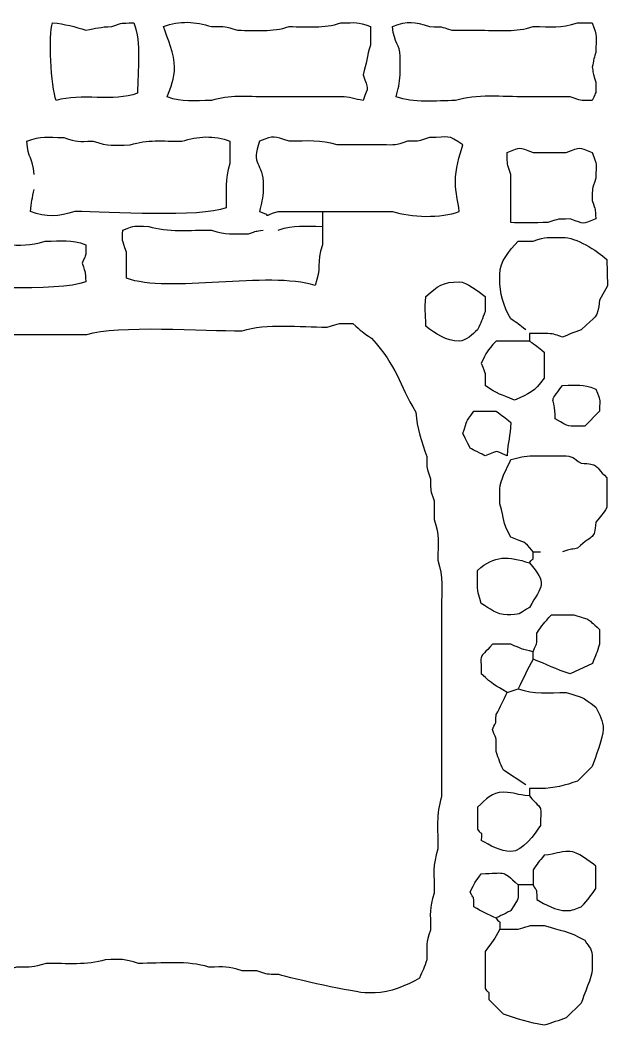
# Model space of a CAD drawing. Extents: x -149 to 150, y -212 to 234.
# Drawn here: x 50.32 to 63.77, y 197.41 to 220.74 of the extents above; entities that cross this region are included whole.
import ezdxf

# ---------------------------------------------------------------- set-up
doc = ezdxf.new("R2010")
doc.units = 0
doc.header["$MEASUREMENT"] = 0
doc.layers.add('EBENE_1', color=7, linetype='CONTINUOUS')

msp = doc.modelspace()

# ---------------------------------------------------------------- linework, layer by layer
at = {"layer": 'EBENE_1', "color": 250}
for points, knots in [([(53.8492, 219.6627), (53.8492, 219.4017), (53.7582, 219.2115), (53.6799, 218.9854), (53.6799, 218.9854), (54.0302, 218.8494), (54.2954, 218.9007), (54.6959, 218.9007), (54.6959, 218.9007), (55.1048, 219.0333), (55.5056, 218.9854), (55.9659, 218.9854), (55.9659, 218.9854), (55.9659, 218.9854), (57.6592, 218.9854), (57.6592, 218.9854), (57.6592, 218.9854), (57.8623, 218.9854), (57.9796, 218.9362), (58.1672, 218.9007), (58.1672, 218.9007), (58.3053, 219.2564), (58.2862, 219.1264), (58.1672, 219.4934), (58.1672, 219.4934), (58.2525, 219.7563), (58.2513, 219.9077), (58.3366, 220.1707), (58.3366, 220.1707), (58.3366, 220.1707), (58.3366, 220.594), (58.3366, 220.594), (58.3366, 220.594), (58.0125, 220.7199), (58.0258, 220.6787), (57.6592, 220.6787), (57.6592, 220.6787), (57.2572, 220.5484), (56.9229, 220.594), (56.4739, 220.594), (56.4739, 220.594), (56.0719, 220.4637), (55.7375, 220.5094), (55.2886, 220.5094), (55.2886, 220.5094), (54.9748, 220.6111), (55.0463, 220.594), (54.6959, 220.594), (54.6959, 220.594), (54.3297, 220.7128), (53.9612, 220.7361), (53.5952, 220.594), (53.5952, 220.594), (53.6871, 220.3286), (53.8492, 219.9481), (53.8492, 219.6627)], [0, 0, 0, 0, 0.0666667, 0.0666667, 0.0666667, 0.0666667, 0.1333333, 0.1333333, 0.1333333, 0.1333333, 0.2, 0.2, 0.2, 0.2, 0.2666667, 0.2666667, 0.2666667, 0.2666667, 0.3333333, 0.3333333, 0.3333333, 0.3333333, 0.4, 0.4, 0.4, 0.4, 0.4666667, 0.4666667, 0.4666667, 0.4666667, 0.5333333, 0.5333333, 0.5333333, 0.5333333, 0.6, 0.6, 0.6, 0.6, 0.6666667, 0.6666667, 0.6666667, 0.6666667, 0.7333333, 0.7333333, 0.7333333, 0.7333333, 0.8, 0.8, 0.8, 0.8, 0.8666667, 0.8666667, 0.8666667, 0.8666667, 1, 1, 1, 1]), ([(59.0139, 219.9167), (59.0139, 219.9167), (59.0139, 219.4934), (59.0139, 219.4934), (59.0139, 219.4934), (59.0139, 219.2903), (58.9647, 219.173), (58.9292, 218.9854), (58.9292, 218.9854), (59.3154, 218.8355), (59.8405, 218.9007), (60.2839, 218.9007), (60.2839, 218.9007), (60.7535, 219.053), (61.3656, 218.9854), (61.8926, 218.9854), (61.8926, 218.9854), (61.8926, 218.9854), (62.5699, 218.9854), (62.5699, 218.9854), (62.5699, 218.9854), (62.5699, 218.9854), (62.9086, 218.9854), (62.9086, 218.9854), (62.9086, 218.9854), (63.2075, 218.8884), (63.0837, 218.908), (63.4166, 218.9007), (63.4166, 218.9007), (63.5238, 219.171), (63.4938, 218.9816), (63.5012, 219.324), (63.5012, 219.324), (63.4264, 219.5321), (63.454, 219.4692), (63.4166, 219.6627), (63.4166, 219.6627), (63.4547, 219.8446), (63.4373, 219.8083), (63.5012, 220.0014), (63.5012, 220.0014), (63.5012, 220.368), (63.5424, 220.3546), (63.4166, 220.6787), (63.4166, 220.6787), (63.4166, 220.6787), (63.0779, 220.6787), (63.0779, 220.6787), (63.0779, 220.6787), (62.6919, 220.5536), (62.4871, 220.594), (62.0619, 220.594), (62.0619, 220.594), (61.6599, 220.4637), (61.3255, 220.5094), (60.8766, 220.5094), (60.8766, 220.5094), (60.8766, 220.5094), (60.6226, 220.5094), (60.6226, 220.5094), (60.6226, 220.5094), (60.6226, 220.5094), (60.1992, 220.5094), (60.1992, 220.5094), (60.1992, 220.5094), (59.9003, 220.6063), (60.0242, 220.5868), (59.6912, 220.594), (59.6912, 220.594), (59.3263, 220.7124), (59.2088, 220.7354), (58.8446, 220.594), (58.8446, 220.594), (58.8755, 220.192), (59.0139, 220.1925), (59.0139, 219.9167)], [0, 0, 0, 0, 0.05, 0.05, 0.05, 0.05, 0.1, 0.1, 0.1, 0.1, 0.15, 0.15, 0.15, 0.15, 0.2, 0.2, 0.2, 0.2, 0.25, 0.25, 0.25, 0.25, 0.3, 0.3, 0.3, 0.3, 0.35, 0.35, 0.35, 0.35, 0.4, 0.4, 0.4, 0.4, 0.45, 0.45, 0.45, 0.45, 0.5, 0.5, 0.5, 0.5, 0.55, 0.55, 0.55, 0.55, 0.6, 0.6, 0.6, 0.6, 0.65, 0.65, 0.65, 0.65, 0.7, 0.7, 0.7, 0.7, 0.75, 0.75, 0.75, 0.75, 0.8, 0.8, 0.8, 0.8, 0.85, 0.85, 0.85, 0.85, 0.9, 0.9, 0.9, 0.9, 1, 1, 1, 1]), ([(51.1399, 218.9007), (51.7022, 219.083), (52.4514, 218.8561), (53.0026, 219.07), (53.0026, 219.07), (53.0026, 219.5818), (53.0922, 220.2296), (52.9179, 220.6787), (52.9179, 220.6787), (52.585, 220.6715), (52.7089, 220.691), (52.4099, 220.594), (52.4099, 220.594), (52.146, 220.5883), (52.0557, 220.5544), (51.8172, 220.5094), (51.8172, 220.5094), (51.5658, 220.5909), (51.3342, 220.6573), (51.0552, 220.6787), (51.0552, 220.6787), (50.9568, 220.41), (51.0148, 219.2229), (51.1399, 218.9007)], [0, 0, 0, 0, 0.1428571, 0.1428571, 0.1428571, 0.1428571, 0.2857143, 0.2857143, 0.2857143, 0.2857143, 0.4285714, 0.4285714, 0.4285714, 0.4285714, 0.5714286, 0.5714286, 0.5714286, 0.5714286, 0.7142857, 0.7142857, 0.7142857, 0.7142857, 1, 1, 1, 1]), ([(46.8431, 198.8982), (47.0078, 198.7335), (46.9288, 198.7925), (47.0971, 198.7289), (47.0971, 198.7289), (47.2044, 198.3556), (47.2229, 198.4337), (47.5204, 198.1362), (47.5204, 198.1362), (47.7235, 197.8358), (47.9673, 197.4891), (48.1977, 197.2049), (48.1977, 197.2049), (48.227, 196.8236), (48.2641, 196.8409), (48.4517, 196.5276), (48.4517, 196.5276), (48.4517, 196.5276), (48.4517, 196.1889), (48.4517, 196.1889), (48.4517, 196.1889), (48.5487, 195.8899), (48.5292, 196.0138), (48.5364, 195.6809), (48.5364, 195.6809), (48.6553, 195.3373), (48.6817, 195.2418), (48.8751, 194.9189), (48.8751, 194.9189), (49.3624, 194.5237), (50.1198, 194.0093), (50.6531, 193.6489), (50.6531, 193.6489), (50.6531, 193.6489), (51.2457, 193.0562), (51.2457, 193.0562), (51.2457, 193.0562), (51.4521, 192.9183), (51.4708, 192.9006), (51.6691, 192.7176), (51.6691, 192.7176), (52.2801, 191.8133), (52.9983, 191.0535), (53.5878, 190.0929), (53.5878, 190.0929), (54.0749, 189.2992), (54.6711, 188.1702), (55.2251, 187.4682), (55.2251, 187.4682), (55.2632, 187.2864), (55.2458, 187.3226), (55.3097, 187.1296), (55.3097, 187.1296), (55.3097, 187.1296), (55.6484, 186.7909), (55.6484, 186.7909), (55.6484, 186.7909), (55.8916, 186.2158), (56.5205, 185.639), (56.6644, 185.0976), (56.6644, 185.0976), (56.4405, 184.7598), (53.6684, 182.8514), (53.1084, 182.4729), (53.1084, 182.4729), (52.9251, 182.274), (52.9085, 182.2549), (52.7697, 182.0496), (52.7697, 182.0496), (52.2072, 181.4745), (51.8251, 180.5041), (51.6691, 179.7636), (51.6691, 179.7636), (51.3506, 179.3298), (50.916, 178.3313), (50.7377, 177.8163), (50.7377, 177.8163), (50.7377, 177.8163), (49.5524, 176.6309), (49.5524, 176.6309), (49.5524, 176.6309), (48.7399, 176.0819), (46.7114, 174.7075), (46.0758, 174.1022), (46.0758, 174.1022), (46.0758, 174.1022), (45.6577, 173.9216), (45.6577, 173.9216), (45.6577, 173.9216), (45.2081, 173.5065), (44.2291, 172.8215), (43.7104, 172.4823), (43.7104, 172.4823), (43.7104, 172.4823), (42.6944, 171.4663), (42.6944, 171.4663), (42.6944, 171.4663), (42.4092, 171.0302), (42.334, 170.768), (42.1017, 170.3656), (42.1017, 170.3656), (42.0789, 170.0749), (42.1049, 170.213), (42.0171, 169.9423), (42.0171, 169.9423), (42.0171, 169.9423), (41.6784, 169.6036), (41.6784, 169.6036), (41.6784, 169.6036), (41.4223, 169.4305), (41.2606, 169.2544), (41.0011, 169.0956), (41.0011, 169.0956), (40.7381, 169.2565), (40.7254, 169.2866), (40.4931, 169.5189), (40.4931, 169.5189), (40.2552, 169.6797), (40.2078, 169.7244), (39.9851, 169.9423), (39.9851, 169.9423), (39.719, 170.1221), (39.6358, 170.2069), (39.3924, 170.4503), (39.3924, 170.4503), (39.0287, 170.696), (38.9407, 170.9293), (38.5457, 171.0429), (38.5457, 171.0429), (38.3054, 170.898), (38.3405, 170.9176), (38.1224, 170.7043), (38.1224, 170.7043), (37.8563, 170.5244), (37.7731, 170.4396), (37.5297, 170.1963), (37.5297, 170.1963), (37.2636, 170.0164), (37.1804, 169.9316), (36.9371, 169.6883), (36.9371, 169.6883), (36.6992, 169.5275), (36.6518, 169.4828), (36.4291, 169.2649), (36.4291, 169.2649), (36.2256, 169.1274), (36.0399, 168.9791), (35.8364, 168.8416), (35.8364, 168.8416), (35.6375, 169.0249), (35.6184, 169.0415), (35.4131, 169.1803), (35.4131, 169.1803), (35.4131, 169.1803), (35.0744, 169.5189), (35.0744, 169.5189), (35.0744, 169.5189), (34.8365, 169.6797), (34.7891, 169.7244), (34.5664, 169.9423), (34.5664, 169.9423), (34.4151, 170.4088), (34.3571, 170.6674), (34.1431, 171.1276), (34.1431, 171.1276), (34.0579, 171.2899), (33.9909, 171.3952), (33.8891, 171.5509), (33.8891, 171.5509), (33.8891, 171.5509), (33.2964, 172.1436), (33.2964, 172.1436), (33.2964, 172.1436), (33.0585, 172.3043), (33.0111, 172.349), (32.7884, 172.5669), (32.7884, 172.5669), (30.7891, 173.8744), (28.8467, 175.4589), (26.8617, 176.8003), (26.8617, 176.8003), (26.8617, 176.8003), (26.0151, 177.6469), (26.0151, 177.6469), (26.0151, 177.6469), (25.8804, 177.8718), (25.849, 177.9363), (25.6764, 178.1549), (25.6764, 178.1549), (25.6162, 178.4406), (25.541, 178.5772), (25.4224, 178.8323), (25.4224, 178.8323), (25.3916, 178.8863), (25.2839, 179.1123), (25.2531, 179.1709), (25.2531, 179.1709), (25.1443, 179.3998), (25.1581, 179.3777), (24.9991, 179.5943), (24.9991, 179.5943), (24.9338, 179.904), (24.817, 180.1695), (24.6604, 180.4409), (24.6604, 180.4409), (24.6222, 180.9382), (24.3323, 181.391), (24.0677, 181.7956), (24.0677, 181.7956), (24.0677, 181.7956), (23.2211, 182.6423), (23.2211, 182.6423), (23.2211, 182.6423), (22.8925, 182.8643), (22.5038, 183.1285), (22.1999, 183.393), (22.1999, 183.393), (22.1999, 183.393), (21.7817, 183.5736), (21.7817, 183.5736), (21.7817, 183.5736), (21.2555, 184.0884), (19.3481, 185.3872), (18.6491, 185.8596), (18.6491, 185.8596), (18.4335, 186.1786), (18.2582, 186.3351), (17.9717, 186.6216), (17.9717, 186.6216), (17.879, 186.8529), (17.8557, 186.8767), (17.8024, 187.1296), (17.8024, 187.1296), (17.5851, 187.4256), (17.6672, 187.2942), (17.5484, 187.6376), (17.5484, 187.6376), (17.5221, 187.9799), (17.4398, 188.0781), (17.3791, 188.3996), (17.3791, 188.3996), (17.2588, 188.5518), (17.2285, 188.5835), (17.1251, 188.7382), (17.1251, 188.7382), (17.1251, 188.7382), (16.7017, 189.1616), (16.7017, 189.1616), (16.7017, 189.1616), (16.4281, 189.2133), (16.1229, 189.3309), (15.8551, 189.3309), (15.8551, 189.3309), (15.652, 189.3309), (15.5347, 189.2817), (15.3471, 189.2462), (15.3471, 189.2462), (15.1158, 189.339), (15.092, 189.3623), (14.8391, 189.4156), (14.8391, 189.4156), (14.2542, 189.9555), (13.1128, 190.4333), (12.3838, 190.6856), (12.3838, 190.6856), (11.9572, 190.6949), (11.6292, 190.8245), (11.2831, 191.0242), (11.2831, 191.0242), (11.1451, 191.2306), (11.1275, 191.2493), (10.9444, 191.4476), (10.9444, 191.4476), (10.828, 191.723), (10.769, 191.7906), (10.6058, 192.0402), (10.6058, 192.0402), (10.5684, 192.5264), (10.2034, 193.005), (10.0978, 193.5642), (10.0978, 193.5642), (9.8225, 193.9126), (10.0176, 193.5746), (9.9284, 193.9029), (9.9284, 193.9029), (9.6902, 194.2048), (9.641, 194.3261), (9.5051, 194.6649), (9.5051, 194.6649), (9.2728, 194.8972), (9.2427, 194.9099), (9.0818, 195.1729), (9.0818, 195.1729), (9.2775, 195.4929), (9.4799, 195.6557), (9.7591, 195.9349), (9.7591, 195.9349), (10.0018, 196.0989), (10.1937, 196.2789), (10.4364, 196.4429), (10.4364, 196.4429), (10.4364, 196.4429), (10.7751, 196.7816), (10.7751, 196.7816), (10.7751, 196.7816), (11.1564, 197.0392), (11.3641, 197.247), (11.6218, 197.6282), (11.6218, 197.6282), (12.2658, 197.6142), (12.3879, 197.2914), (12.8917, 196.9509), (12.8917, 196.9509), (12.8917, 196.9509), (13.9924, 195.8502), (13.9924, 195.8502), (13.9924, 195.8502), (14.2, 195.543), (14.0921, 195.6293), (14.4157, 195.4269), (14.4157, 195.4269), (14.6561, 195.5719), (14.621, 195.5522), (14.8391, 195.7656), (14.8391, 195.7656), (15.4758, 196.1959), (16.0519, 196.8937), (16.6171, 197.4589), (16.6171, 197.4589), (17.053, 197.744), (17.5018, 198.1068), (17.9717, 198.3056), (17.9717, 198.3056), (18.2259, 198.5542), (18.3985, 198.6669), (18.6491, 198.8982), (18.6491, 198.8982), (18.5705, 199.3143), (18.2738, 200.0594), (18.0564, 200.4222), (18.0564, 200.4222), (18.0305, 200.7596), (17.6754, 201.664), (17.5484, 202.0309), (17.5484, 202.0309), (17.5484, 202.0309), (17.5484, 203.6396), (17.5484, 203.6396), (17.5484, 203.6396), (17.4295, 203.9832), (17.4032, 204.0787), (17.2097, 204.4016), (17.2097, 204.4016), (17.0495, 204.5042), (17.0245, 204.5318), (16.8711, 204.6556), (16.8711, 204.6556), (16.8711, 204.6556), (16.0244, 204.6556), (16.0244, 204.6556), (16.0244, 204.6556), (16.0244, 204.6556), (15.5164, 205.1636), (15.5164, 205.1636), (15.5164, 205.1636), (15.5164, 205.1636), (14.6697, 205.1636), (14.6697, 205.1636), (14.6697, 205.1636), (14.3163, 205.5654), (14.389, 205.6049), (14.7544, 206.0102), (14.7544, 206.0102), (14.7544, 206.0102), (15.0931, 206.0102), (15.0931, 206.0102), (15.0931, 206.0102), (15.3212, 206.1678), (15.5164, 206.2887), (15.5164, 206.6029), (15.5164, 206.6029), (15.5164, 206.6029), (15.5164, 206.9416), (15.5164, 206.9416), (15.5164, 206.9416), (15.5164, 207.2438), (15.2952, 207.4847), (15.0931, 207.7036), (15.0931, 207.7036), (14.7528, 207.7036), (14.9256, 207.6889), (14.6697, 207.7882), (14.6697, 207.7882), (14.6697, 207.7882), (14.6697, 208.3809), (14.6697, 208.3809), (14.6697, 208.3809), (14.7467, 208.6034), (14.7937, 208.7334), (14.8391, 208.9736), (14.8391, 208.9736), (14.8391, 208.9736), (15.3471, 209.4816), (15.3471, 209.4816), (15.3471, 209.4816), (15.6609, 209.5833), (15.5893, 209.5662), (15.9397, 209.5662), (15.9397, 209.5662), (16.1443, 209.6326), (16.2486, 209.6539), (16.4477, 209.7356), (16.4477, 209.7356), (16.5295, 209.9075), (16.5544, 209.9777), (16.6171, 210.1589), (16.6171, 210.1589), (16.6171, 210.1589), (16.6171, 210.7516), (16.6171, 210.7516), (16.6171, 210.7516), (16.745, 211.146), (16.7017, 211.415), (16.7017, 211.8522), (16.7017, 211.8522), (16.5714, 212.2543), (16.6171, 212.5886), (16.6171, 213.0376), (16.6171, 213.0376), (16.4987, 213.4025), (16.5324, 213.4851), (16.5324, 213.8842), (16.5324, 213.8842), (16.4104, 214.2605), (16.4477, 214.403), (16.4477, 214.8156), (16.4477, 214.8156), (16.3392, 215.1504), (16.3631, 215.1242), (16.3631, 215.4929), (16.3631, 215.4929), (16.3631, 215.4929), (16.3631, 215.8316), (16.3631, 215.8316), (16.3631, 215.8316), (16.4716, 216.1664), (16.4477, 216.1402), (16.4477, 216.5089), (16.4477, 216.5089), (16.5973, 216.97), (16.6867, 217.3193), (16.8711, 217.7789), (16.8711, 217.7789), (17.1571, 218.0893), (17.0305, 217.8733), (17.1251, 218.2022), (17.1251, 218.2022), (17.4243, 218.5263), (17.5996, 218.7825), (17.6331, 219.2182)], [0, 0, 0, 0, 0.0086207, 0.0086207, 0.0086207, 0.0086207, 0.0172414, 0.0172414, 0.0172414, 0.0172414, 0.0258621, 0.0258621, 0.0258621, 0.0258621, 0.0344828, 0.0344828, 0.0344828, 0.0344828, 0.0431034, 0.0431034, 0.0431034, 0.0431034, 0.0517241, 0.0517241, 0.0517241, 0.0517241, 0.0603448, 0.0603448, 0.0603448, 0.0603448, 0.0689655, 0.0689655, 0.0689655, 0.0689655, 0.0775862, 0.0775862, 0.0775862, 0.0775862, 0.0862069, 0.0862069, 0.0862069, 0.0862069, 0.0948276, 0.0948276, 0.0948276, 0.0948276, 0.1034483, 0.1034483, 0.1034483, 0.1034483, 0.112069, 0.112069, 0.112069, 0.112069, 0.1206897, 0.1206897, 0.1206897, 0.1206897, 0.1293103, 0.1293103, 0.1293103, 0.1293103, 0.137931, 0.137931, 0.137931, 0.137931, 0.1465517, 0.1465517, 0.1465517, 0.1465517, 0.1551724, 0.1551724, 0.1551724, 0.1551724, 0.1637931, 0.1637931, 0.1637931, 0.1637931, 0.1724138, 0.1724138, 0.1724138, 0.1724138, 0.1810345, 0.1810345, 0.1810345, 0.1810345, 0.1896552, 0.1896552, 0.1896552, 0.1896552, 0.1982759, 0.1982759, 0.1982759, 0.1982759, 0.2068966, 0.2068966, 0.2068966, 0.2068966, 0.2155172, 0.2155172, 0.2155172, 0.2155172, 0.2241379, 0.2241379, 0.2241379, 0.2241379, 0.2327586, 0.2327586, 0.2327586, 0.2327586, 0.2413793, 0.2413793, 0.2413793, 0.2413793, 0.25, 0.25, 0.25, 0.25, 0.2586207, 0.2586207, 0.2586207, 0.2586207, 0.2672414, 0.2672414, 0.2672414, 0.2672414, 0.2758621, 0.2758621, 0.2758621, 0.2758621, 0.2844828, 0.2844828, 0.2844828, 0.2844828, 0.2931034, 0.2931034, 0.2931034, 0.2931034, 0.3017241, 0.3017241, 0.3017241, 0.3017241, 0.3103448, 0.3103448, 0.3103448, 0.3103448, 0.3189655, 0.3189655, 0.3189655, 0.3189655, 0.3275862, 0.3275862, 0.3275862, 0.3275862, 0.3362069, 0.3362069, 0.3362069, 0.3362069, 0.3448276, 0.3448276, 0.3448276, 0.3448276, 0.3534483, 0.3534483, 0.3534483, 0.3534483, 0.362069, 0.362069, 0.362069, 0.362069, 0.3706897, 0.3706897, 0.3706897, 0.3706897, 0.3793103, 0.3793103, 0.3793103, 0.3793103, 0.387931, 0.387931, 0.387931, 0.387931, 0.3965517, 0.3965517, 0.3965517, 0.3965517, 0.4051724, 0.4051724, 0.4051724, 0.4051724, 0.4137931, 0.4137931, 0.4137931, 0.4137931, 0.4224138, 0.4224138, 0.4224138, 0.4224138, 0.4310345, 0.4310345, 0.4310345, 0.4310345, 0.4396552, 0.4396552, 0.4396552, 0.4396552, 0.4482759, 0.4482759, 0.4482759, 0.4482759, 0.4568966, 0.4568966, 0.4568966, 0.4568966, 0.4655172, 0.4655172, 0.4655172, 0.4655172, 0.4741379, 0.4741379, 0.4741379, 0.4741379, 0.4827586, 0.4827586, 0.4827586, 0.4827586, 0.4913793, 0.4913793, 0.4913793, 0.4913793, 0.5, 0.5, 0.5, 0.5, 0.5086207, 0.5086207, 0.5086207, 0.5086207, 0.5172414, 0.5172414, 0.5172414, 0.5172414, 0.5258621, 0.5258621, 0.5258621, 0.5258621, 0.5344828, 0.5344828, 0.5344828, 0.5344828, 0.5431034, 0.5431034, 0.5431034, 0.5431034, 0.5517241, 0.5517241, 0.5517241, 0.5517241, 0.5603448, 0.5603448, 0.5603448, 0.5603448, 0.5689655, 0.5689655, 0.5689655, 0.5689655, 0.5775862, 0.5775862, 0.5775862, 0.5775862, 0.5862069, 0.5862069, 0.5862069, 0.5862069, 0.5948276, 0.5948276, 0.5948276, 0.5948276, 0.6034483, 0.6034483, 0.6034483, 0.6034483, 0.612069, 0.612069, 0.612069, 0.612069, 0.6206897, 0.6206897, 0.6206897, 0.6206897, 0.6293103, 0.6293103, 0.6293103, 0.6293103, 0.637931, 0.637931, 0.637931, 0.637931, 0.6465517, 0.6465517, 0.6465517, 0.6465517, 0.6551724, 0.6551724, 0.6551724, 0.6551724, 0.6637931, 0.6637931, 0.6637931, 0.6637931, 0.6724138, 0.6724138, 0.6724138, 0.6724138, 0.6810345, 0.6810345, 0.6810345, 0.6810345, 0.6896552, 0.6896552, 0.6896552, 0.6896552, 0.6982759, 0.6982759, 0.6982759, 0.6982759, 0.7068966, 0.7068966, 0.7068966, 0.7068966, 0.7155172, 0.7155172, 0.7155172, 0.7155172, 0.7241379, 0.7241379, 0.7241379, 0.7241379, 0.7327586, 0.7327586, 0.7327586, 0.7327586, 0.7413793, 0.7413793, 0.7413793, 0.7413793, 0.75, 0.75, 0.75, 0.75, 0.7586207, 0.7586207, 0.7586207, 0.7586207, 0.7672414, 0.7672414, 0.7672414, 0.7672414, 0.7758621, 0.7758621, 0.7758621, 0.7758621, 0.7844828, 0.7844828, 0.7844828, 0.7844828, 0.7931034, 0.7931034, 0.7931034, 0.7931034, 0.8017241, 0.8017241, 0.8017241, 0.8017241, 0.8103448, 0.8103448, 0.8103448, 0.8103448, 0.8189655, 0.8189655, 0.8189655, 0.8189655, 0.8275862, 0.8275862, 0.8275862, 0.8275862, 0.8362069, 0.8362069, 0.8362069, 0.8362069, 0.8448276, 0.8448276, 0.8448276, 0.8448276, 0.8534483, 0.8534483, 0.8534483, 0.8534483, 0.862069, 0.862069, 0.862069, 0.862069, 0.8706897, 0.8706897, 0.8706897, 0.8706897, 0.8793103, 0.8793103, 0.8793103, 0.8793103, 0.887931, 0.887931, 0.887931, 0.887931, 0.8965517, 0.8965517, 0.8965517, 0.8965517, 0.9051724, 0.9051724, 0.9051724, 0.9051724, 0.9137931, 0.9137931, 0.9137931, 0.9137931, 0.9224138, 0.9224138, 0.9224138, 0.9224138, 0.9310345, 0.9310345, 0.9310345, 0.9310345, 0.9396552, 0.9396552, 0.9396552, 0.9396552, 0.9482759, 0.9482759, 0.9482759, 0.9482759, 0.9568966, 0.9568966, 0.9568966, 0.9568966, 0.9655172, 0.9655172, 0.9655172, 0.9655172, 0.9741379, 0.9741379, 0.9741379, 0.9741379, 0.9827586, 0.9827586, 0.9827586, 0.9827586, 1, 1, 1, 1]), ([(49.2137, 218.5409), (48.9089, 218.5475), (48.5533, 218.6224), (48.2824, 218.7102), (48.2824, 218.7102), (48.2824, 218.7102), (47.8591, 218.7102), (47.8591, 218.7102), (47.8591, 218.7102), (47.651, 218.7851), (47.7139, 218.7575), (47.5204, 218.7949), (47.5204, 218.7949), (47.3385, 218.7568), (47.3748, 218.7742), (47.1817, 218.7102), (47.1817, 218.7102), (46.9178, 218.7045), (46.8275, 218.6706), (46.5861, 218.6275), (46.5861, 218.6275), (46.5861, 218.6275), (46.2504, 218.1176), (46.2504, 218.1176), (46.2504, 218.1176), (46.2268, 217.8107), (46.1657, 217.8112), (46.1657, 217.5249), (46.1657, 217.5249), (46.1657, 217.5249), (46.1657, 217.0169), (46.1657, 217.0169), (46.1657, 217.0169), (46.2675, 216.7031), (46.2504, 216.7746), (46.2504, 216.4242), (46.2504, 216.4242), (46.3954, 215.977), (46.6766, 215.0794), (46.7584, 214.6462), (46.7584, 214.6462), (46.418, 214.5141), (46.2955, 214.5616), (45.9117, 214.5616), (45.9117, 214.5616), (45.577, 214.453), (45.6032, 214.4769), (45.2344, 214.4769), (45.2344, 214.4769), (45.0193, 214.2618), (45.0387, 214.2873), (44.8957, 214.0536), (44.8957, 214.0536), (45.1368, 213.7426), (45.1046, 213.8477), (45.4884, 213.7149), (45.4884, 213.7149), (45.8213, 213.7077), (45.6974, 213.7272), (45.9964, 213.6302), (45.9964, 213.6302), (45.9964, 213.6302), (47.0971, 213.6302), (47.0971, 213.6302), (47.0971, 213.6302), (47.5122, 213.4956), (47.9804, 213.5456), (48.4517, 213.5456), (48.4517, 213.5456), (48.4517, 213.5456), (51.8384, 213.5456), (51.8384, 213.5456), (51.8384, 213.5456), (52.5239, 213.7678), (54.5361, 213.6302), (55.3944, 213.6302), (55.3944, 213.6302), (55.9547, 213.8119), (56.7185, 213.7149), (57.3417, 213.7149), (57.3417, 213.7149), (57.6555, 213.8166), (57.584, 213.7996), (57.9344, 213.7996), (57.9344, 213.7996), (58.1333, 213.6163), (58.1524, 213.5997), (58.3577, 213.4609), (58.3577, 213.4609), (58.9655, 212.8026), (58.9793, 212.4261), (59.3737, 211.7676), (59.3737, 211.7676), (59.402, 211.4003), (59.5134, 211.082), (59.6277, 210.7516), (59.6277, 210.7516), (59.635, 210.4187), (59.6155, 210.5425), (59.7124, 210.2436), (59.7124, 210.2436), (59.7197, 209.9107), (59.7001, 210.0345), (59.7971, 209.7356), (59.7971, 209.7356), (59.7971, 209.7356), (59.7971, 209.3122), (59.7971, 209.3122), (59.7971, 209.3122), (59.9191, 208.936), (59.8817, 208.7935), (59.8817, 208.3809), (59.8817, 208.3809), (60.0096, 207.9865), (59.9664, 207.7175), (59.9664, 207.2802), (59.9664, 207.2802), (59.9664, 207.2802), (59.9664, 204.0629), (59.9664, 204.0629), (59.9664, 204.0629), (59.9664, 204.0629), (59.9664, 202.9622), (59.9664, 202.9622), (59.9664, 202.9622), (59.8361, 202.5602), (59.8817, 202.2259), (59.8817, 201.7769), (59.8817, 201.7769), (59.7566, 201.3909), (59.7971, 201.1861), (59.7971, 200.7609), (59.7971, 200.7609), (59.6787, 200.3959), (59.7124, 200.3134), (59.7124, 199.9142), (59.7124, 199.9142), (59.6039, 199.5795), (59.6277, 199.6057), (59.6277, 199.2369), (59.6277, 199.2369), (59.5686, 199.0586), (59.536, 198.9805), (59.4584, 198.8136), (59.4584, 198.8136), (59.1865, 198.6567), (58.7741, 198.4749), (58.4424, 198.4749), (58.4424, 198.4749), (58.4424, 198.4749), (58.2731, 198.4749), (58.2731, 198.4749), (58.2731, 198.4749), (57.9921, 198.4749), (56.5346, 198.8031), (56.2411, 198.8982), (56.2411, 198.8982), (55.9082, 198.9055), (56.032, 198.886), (55.7331, 198.9829), (55.7331, 198.9829), (55.7331, 198.9829), (55.3944, 198.9829), (55.3944, 198.9829), (55.3944, 198.9829), (55.043, 199.0969), (55.0171, 199.0676), (54.6324, 199.0676), (54.6324, 199.0676), (54.1628, 199.2198), (53.5507, 199.1522), (53.0237, 199.1522), (53.0237, 199.1522), (52.6723, 199.2662), (52.6465, 199.2369), (52.2617, 199.2369), (52.2617, 199.2369), (51.8466, 199.1023), (51.3785, 199.1522), (50.9071, 199.1522), (50.9071, 199.1522), (50.5723, 199.0437), (50.5985, 199.0676), (50.2297, 199.0676), (50.2297, 199.0676), (49.8842, 198.9555), (49.546, 198.9213), (49.2137, 198.8136), (49.2137, 198.8136), (48.8808, 198.8063), (49.0047, 198.8258), (48.7057, 198.7289), (48.7057, 198.7289), (48.7057, 198.7289), (48.2824, 198.7289), (48.2824, 198.7289), (48.2824, 198.7289), (48.2824, 198.7289), (48.1977, 198.7289), (48.1977, 198.7289), (48.1977, 198.7289), (48.1977, 198.7289), (47.7744, 198.7289), (47.7744, 198.7289), (47.7744, 198.7289), (47.4091, 198.8474), (47.4568, 198.8686), (47.0971, 198.7289)], [0, 0, 0, 0, 0.0188679, 0.0188679, 0.0188679, 0.0188679, 0.0377358, 0.0377358, 0.0377358, 0.0377358, 0.0566038, 0.0566038, 0.0566038, 0.0566038, 0.0754717, 0.0754717, 0.0754717, 0.0754717, 0.0943396, 0.0943396, 0.0943396, 0.0943396, 0.1132075, 0.1132075, 0.1132075, 0.1132075, 0.1320755, 0.1320755, 0.1320755, 0.1320755, 0.1509434, 0.1509434, 0.1509434, 0.1509434, 0.1698113, 0.1698113, 0.1698113, 0.1698113, 0.1886792, 0.1886792, 0.1886792, 0.1886792, 0.2075472, 0.2075472, 0.2075472, 0.2075472, 0.2264151, 0.2264151, 0.2264151, 0.2264151, 0.245283, 0.245283, 0.245283, 0.245283, 0.2641509, 0.2641509, 0.2641509, 0.2641509, 0.2830189, 0.2830189, 0.2830189, 0.2830189, 0.3018868, 0.3018868, 0.3018868, 0.3018868, 0.3207547, 0.3207547, 0.3207547, 0.3207547, 0.3396226, 0.3396226, 0.3396226, 0.3396226, 0.3584906, 0.3584906, 0.3584906, 0.3584906, 0.3773585, 0.3773585, 0.3773585, 0.3773585, 0.3962264, 0.3962264, 0.3962264, 0.3962264, 0.4150943, 0.4150943, 0.4150943, 0.4150943, 0.4339623, 0.4339623, 0.4339623, 0.4339623, 0.4528302, 0.4528302, 0.4528302, 0.4528302, 0.4716981, 0.4716981, 0.4716981, 0.4716981, 0.490566, 0.490566, 0.490566, 0.490566, 0.509434, 0.509434, 0.509434, 0.509434, 0.5283019, 0.5283019, 0.5283019, 0.5283019, 0.5471698, 0.5471698, 0.5471698, 0.5471698, 0.5660377, 0.5660377, 0.5660377, 0.5660377, 0.5849057, 0.5849057, 0.5849057, 0.5849057, 0.6037736, 0.6037736, 0.6037736, 0.6037736, 0.6226415, 0.6226415, 0.6226415, 0.6226415, 0.6415094, 0.6415094, 0.6415094, 0.6415094, 0.6603774, 0.6603774, 0.6603774, 0.6603774, 0.6792453, 0.6792453, 0.6792453, 0.6792453, 0.6981132, 0.6981132, 0.6981132, 0.6981132, 0.7169811, 0.7169811, 0.7169811, 0.7169811, 0.7358491, 0.7358491, 0.7358491, 0.7358491, 0.754717, 0.754717, 0.754717, 0.754717, 0.7735849, 0.7735849, 0.7735849, 0.7735849, 0.7924528, 0.7924528, 0.7924528, 0.7924528, 0.8113208, 0.8113208, 0.8113208, 0.8113208, 0.8301887, 0.8301887, 0.8301887, 0.8301887, 0.8490566, 0.8490566, 0.8490566, 0.8490566, 0.8679245, 0.8679245, 0.8679245, 0.8679245, 0.8867925, 0.8867925, 0.8867925, 0.8867925, 0.9056604, 0.9056604, 0.9056604, 0.9056604, 0.9245283, 0.9245283, 0.9245283, 0.9245283, 0.9433962, 0.9433962, 0.9433962, 0.9433962, 0.9622642, 0.9622642, 0.9622642, 0.9622642, 1, 1, 1, 1]), ([(57.2359, 216.3607), (57.2359, 216.3607), (58.8446, 216.3607), (58.8446, 216.3607), (58.8446, 216.3607), (59.2572, 216.2269), (59.9581, 216.2014), (60.3686, 216.3607), (60.3686, 216.3607), (60.3491, 216.6136), (60.2839, 216.7745), (60.2839, 217.038), (60.2839, 217.038), (60.2839, 217.3546), (60.3635, 217.608), (60.4532, 217.8847), (60.4532, 217.8847), (60.0904, 218.1432), (60.162, 218.054), (59.6912, 218.054), (59.6912, 218.054), (59.3923, 217.9571), (59.5162, 217.9766), (59.1832, 217.9694), (59.1832, 217.9694), (58.8695, 217.8676), (58.941, 217.8847), (58.5906, 217.8847), (58.5906, 217.8847), (58.5906, 217.8847), (57.5746, 217.8847), (57.5746, 217.8847), (57.5746, 217.8847), (57.1801, 218.0126), (56.9112, 217.9694), (56.4739, 217.9694), (56.4739, 217.9694), (56.1086, 218.0878), (56.1563, 218.109), (55.7966, 217.9694), (55.7966, 217.9694), (55.5801, 217.4117), (55.8812, 217.5012), (55.8812, 216.9534), (55.8812, 216.9534), (55.8812, 216.9534), (55.8812, 216.8687), (55.8812, 216.8687), (55.8812, 216.8687), (55.8812, 216.6656), (55.832, 216.5483), (55.7966, 216.3607), (55.7966, 216.3607), (56.1283, 216.2551), (55.8047, 216.2351), (56.2199, 216.3607), (56.2199, 216.3607), (56.2199, 216.3607), (57.2359, 216.3607), (57.2359, 216.3607), (57.2359, 216.3607), (57.2359, 216.3607), (57.2359, 216.022), (57.2359, 216.022)], [0, 0, 0, 0, 0.0588235, 0.0588235, 0.0588235, 0.0588235, 0.1176471, 0.1176471, 0.1176471, 0.1176471, 0.1764706, 0.1764706, 0.1764706, 0.1764706, 0.2352941, 0.2352941, 0.2352941, 0.2352941, 0.2941176, 0.2941176, 0.2941176, 0.2941176, 0.3529412, 0.3529412, 0.3529412, 0.3529412, 0.4117647, 0.4117647, 0.4117647, 0.4117647, 0.4705882, 0.4705882, 0.4705882, 0.4705882, 0.5294118, 0.5294118, 0.5294118, 0.5294118, 0.5882353, 0.5882353, 0.5882353, 0.5882353, 0.6470588, 0.6470588, 0.6470588, 0.6470588, 0.7058824, 0.7058824, 0.7058824, 0.7058824, 0.7647059, 0.7647059, 0.7647059, 0.7647059, 0.8235294, 0.8235294, 0.8235294, 0.8235294, 0.8823529, 0.8823529, 0.8823529, 0.8823529, 1, 1, 1, 1]), ([(50.6319, 217.2074), (50.5997, 217.6265), (50.4948, 217.5503), (50.4626, 217.9694), (50.4626, 217.9694), (50.803, 218.1015), (50.9255, 218.054), (51.3092, 218.054), (51.3092, 218.054), (51.644, 217.9455), (51.6178, 217.9694), (51.9866, 217.9694), (51.9866, 217.9694), (52.3515, 217.851), (52.4341, 217.8847), (52.8332, 217.8847), (52.8332, 217.8847), (53.2353, 218.0151), (53.5696, 217.9694), (54.0186, 217.9694), (54.0186, 217.9694), (54.3848, 218.0881), (54.7533, 218.1114), (55.1192, 217.9694), (55.1192, 217.9694), (55.1192, 217.9694), (55.1192, 217.4614), (55.1192, 217.4614), (55.1192, 217.4614), (54.9941, 217.0754), (55.0346, 216.8706), (55.0346, 216.4454), (55.0346, 216.4454), (54.4318, 216.2114), (52.353, 216.3607), (51.5632, 216.3607), (51.5632, 216.3607), (51.1976, 216.2421), (50.9129, 216.2188), (50.5472, 216.3607), (50.5472, 216.3607), (50.5627, 216.5617), (50.5963, 216.6805), (50.6319, 216.8687)], [0, 0, 0, 0, 0.0833333, 0.0833333, 0.0833333, 0.0833333, 0.1666667, 0.1666667, 0.1666667, 0.1666667, 0.25, 0.25, 0.25, 0.25, 0.3333333, 0.3333333, 0.3333333, 0.3333333, 0.4166667, 0.4166667, 0.4166667, 0.4166667, 0.5, 0.5, 0.5, 0.5, 0.5833333, 0.5833333, 0.5833333, 0.5833333, 0.6666667, 0.6666667, 0.6666667, 0.6666667, 0.75, 0.75, 0.75, 0.75, 0.8333333, 0.8333333, 0.8333333, 0.8333333, 1, 1, 1, 1]), ([(61.5539, 216.1067), (61.7498, 216.0942), (62.1026, 216.1067), (62.4006, 216.1067), (62.4006, 216.1067), (62.6995, 216.2036), (62.5757, 216.1841), (62.9086, 216.1914), (62.9086, 216.1914), (63.2756, 216.0724), (63.1456, 216.0533), (63.5012, 216.1914), (63.5012, 216.1914), (63.4784, 216.4821), (63.5044, 216.344), (63.4166, 216.6147), (63.4166, 216.6147), (63.4238, 216.9476), (63.4043, 216.8237), (63.5012, 217.1227), (63.5012, 217.1227), (63.5012, 217.4804), (63.5372, 217.4046), (63.4166, 217.7154), (63.4166, 217.7154), (63.0609, 217.8534), (63.1909, 217.8344), (62.8239, 217.7154), (62.8239, 217.7154), (62.8239, 217.7154), (62.4852, 217.7154), (62.4852, 217.7154), (62.4852, 217.7154), (62.4852, 217.7154), (62.4006, 217.7154), (62.4006, 217.7154), (62.4006, 217.7154), (62.4006, 217.7154), (62.0619, 217.7154), (62.0619, 217.7154), (62.0619, 217.7154), (61.6949, 217.8344), (61.8249, 217.8534), (61.4692, 217.7154), (61.4692, 217.7154), (61.4765, 217.3825), (61.457, 217.5063), (61.5539, 217.2074), (61.5539, 217.2074), (61.5539, 217.2074), (61.5539, 216.8687), (61.5539, 216.8687), (61.5539, 216.8687), (61.5539, 216.8687), (61.5539, 216.6994), (61.5539, 216.6994), (61.5539, 216.6994), (61.5539, 216.5868), (61.5562, 216.1248), (61.5539, 216.1067)], [0, 0, 0, 0, 0.0625, 0.0625, 0.0625, 0.0625, 0.125, 0.125, 0.125, 0.125, 0.1875, 0.1875, 0.1875, 0.1875, 0.25, 0.25, 0.25, 0.25, 0.3125, 0.3125, 0.3125, 0.3125, 0.375, 0.375, 0.375, 0.375, 0.4375, 0.4375, 0.4375, 0.4375, 0.5, 0.5, 0.5, 0.5, 0.5625, 0.5625, 0.5625, 0.5625, 0.625, 0.625, 0.625, 0.625, 0.6875, 0.6875, 0.6875, 0.6875, 0.75, 0.75, 0.75, 0.75, 0.8125, 0.8125, 0.8125, 0.8125, 0.875, 0.875, 0.875, 0.875, 1, 1, 1, 1]), ([(56.2199, 215.9374), (56.6059, 216.0625), (56.8107, 216.022), (57.2359, 216.022), (57.2359, 216.022), (57.2359, 216.022), (57.2359, 215.5987), (57.2359, 215.5987), (57.2359, 215.5987), (57.1002, 215.1802), (57.2171, 215.0551), (57.0666, 214.6674), (57.0666, 214.6674), (56.0104, 215.0098), (53.6953, 214.4692), (52.7486, 214.8367), (52.7486, 214.8367), (52.7486, 214.8367), (52.7486, 215.4294), (52.7486, 215.4294), (52.7486, 215.4294), (52.6359, 215.7549), (52.6521, 215.6562), (52.6639, 215.9374), (52.6639, 215.9374), (52.9747, 216.058), (52.8989, 216.022), (53.2566, 216.022), (53.2566, 216.022), (53.681, 215.8844), (54.2171, 215.9374), (54.6959, 215.9374), (54.6959, 215.9374), (55.0609, 215.819), (55.1434, 215.8527), (55.5426, 215.8527), (55.5426, 215.8527), (55.7507, 215.9276), (55.6877, 215.9), (55.8812, 215.9374)], [0, 0, 0, 0, 0.0909091, 0.0909091, 0.0909091, 0.0909091, 0.1818182, 0.1818182, 0.1818182, 0.1818182, 0.2727273, 0.2727273, 0.2727273, 0.2727273, 0.3636364, 0.3636364, 0.3636364, 0.3636364, 0.4545455, 0.4545455, 0.4545455, 0.4545455, 0.5454545, 0.5454545, 0.5454545, 0.5454545, 0.6363636, 0.6363636, 0.6363636, 0.6363636, 0.7272727, 0.7272727, 0.7272727, 0.7272727, 0.8181818, 0.8181818, 0.8181818, 0.8181818, 1, 1, 1, 1]), ([(48.0919, 214.6674), (48.9237, 214.6674), (51.1881, 214.5078), (51.8172, 214.752), (51.8172, 214.752), (51.7944, 215.0428), (51.8204, 214.9046), (51.7326, 215.1754), (51.7326, 215.1754), (51.8398, 215.4457), (51.8098, 215.2562), (51.8172, 215.5987), (51.8172, 215.5987), (51.4714, 215.733), (51.2781, 215.6834), (50.8859, 215.6834), (50.8859, 215.6834), (50.5096, 215.5614), (50.3671, 215.5987), (49.9546, 215.5987), (49.9546, 215.5987), (49.9546, 215.5987), (49.1926, 215.5987), (49.1926, 215.5987), (49.1926, 215.5987), (48.8257, 215.7177), (48.3732, 215.7408), (48.0072, 215.5987), (48.0072, 215.5987), (48.0301, 215.308), (48.0041, 215.4461), (48.0919, 215.1754), (48.0919, 215.1754), (48.0891, 215.0466), (48.0985, 214.6798), (48.0919, 214.6674)], [0, 0, 0, 0, 0.1, 0.1, 0.1, 0.1, 0.2, 0.2, 0.2, 0.2, 0.3, 0.3, 0.3, 0.3, 0.4, 0.4, 0.4, 0.4, 0.5, 0.5, 0.5, 0.5, 0.6, 0.6, 0.6, 0.6, 0.7, 0.7, 0.7, 0.7, 0.8, 0.8, 0.8, 0.8, 1, 1, 1, 1]), ([(61.8926, 213.6514), (61.7427, 213.7698), (61.7114, 213.8045), (61.5539, 213.9054), (61.5539, 213.9054), (61.3824, 214.2025), (61.2999, 214.4678), (61.2999, 214.8367), (61.2999, 214.8367), (61.2999, 214.8367), (61.2999, 214.9214), (61.2999, 214.9214), (61.2999, 214.9214), (61.2999, 215.2236), (61.5211, 215.4645), (61.7232, 215.6834), (61.7232, 215.6834), (61.7232, 215.6834), (62.0619, 215.6834), (62.0619, 215.6834), (62.0619, 215.6834), (62.3967, 215.7919), (62.3705, 215.768), (62.7392, 215.768), (62.7392, 215.768), (63.0416, 215.768), (63.5179, 215.4792), (63.7552, 215.26), (63.7552, 215.26), (63.7552, 215.26), (63.7703, 214.6597), (63.7703, 214.6597), (63.7703, 214.6597), (63.7703, 214.6597), (63.5859, 214.3287), (63.5859, 214.3287), (63.5859, 214.3287), (63.5427, 213.8909), (63.5002, 213.989), (63.1626, 213.6514), (63.1626, 213.6514), (62.9843, 213.5923), (62.9062, 213.5597), (62.7392, 213.482), (62.7392, 213.482), (62.6156, 213.5265), (62.5461, 213.5667), (62.4006, 213.5667), (62.4006, 213.5667), (62.4006, 213.5667), (61.9772, 213.5667), (61.9772, 213.5667), (61.9772, 213.5667), (61.9772, 213.5667), (61.9772, 213.3974), (61.9772, 213.3974), (61.9772, 213.3974), (61.9772, 213.3974), (61.2152, 213.3974), (61.2152, 213.3974), (61.2152, 213.3974), (60.9932, 213.1511), (61.0057, 213.1546), (60.8766, 212.8894)], [0, 0, 0, 0, 0.0588235, 0.0588235, 0.0588235, 0.0588235, 0.1176471, 0.1176471, 0.1176471, 0.1176471, 0.1764706, 0.1764706, 0.1764706, 0.1764706, 0.2352941, 0.2352941, 0.2352941, 0.2352941, 0.2941176, 0.2941176, 0.2941176, 0.2941176, 0.3529412, 0.3529412, 0.3529412, 0.3529412, 0.4117647, 0.4117647, 0.4117647, 0.4117647, 0.4705882, 0.4705882, 0.4705882, 0.4705882, 0.5294118, 0.5294118, 0.5294118, 0.5294118, 0.5882353, 0.5882353, 0.5882353, 0.5882353, 0.6470588, 0.6470588, 0.6470588, 0.6470588, 0.7058824, 0.7058824, 0.7058824, 0.7058824, 0.7647059, 0.7647059, 0.7647059, 0.7647059, 0.8235294, 0.8235294, 0.8235294, 0.8235294, 0.8823529, 0.8823529, 0.8823529, 0.8823529, 1, 1, 1, 1]), ([(59.6066, 213.736), (59.8287, 213.5608), (60.0751, 213.3974), (60.3686, 213.3974), (60.3686, 213.3974), (60.5316, 213.3974), (60.6718, 213.5566), (60.7919, 213.6514), (60.7919, 213.6514), (60.8736, 213.8233), (60.8986, 213.8935), (60.9612, 214.0747), (60.9612, 214.0747), (60.9612, 214.0747), (60.9612, 214.4134), (60.9612, 214.4134), (60.9612, 214.4134), (60.8223, 214.5231), (60.5372, 214.752), (60.3686, 214.752), (60.3686, 214.752), (59.9959, 214.752), (59.8785, 214.6585), (59.6066, 214.4134), (59.6066, 214.4134), (59.5687, 214.0755), (59.6066, 214.0902), (59.6066, 213.736)], [0, 0, 0, 0, 0.125, 0.125, 0.125, 0.125, 0.25, 0.25, 0.25, 0.25, 0.375, 0.375, 0.375, 0.375, 0.5, 0.5, 0.5, 0.5, 0.625, 0.625, 0.625, 0.625, 0.75, 0.75, 0.75, 0.75, 1, 1, 1, 1]), ([(61.9772, 213.3974), (62.1347, 213.2965), (62.166, 213.2618), (62.3159, 213.1434), (62.3159, 213.1434), (62.3159, 213.1434), (62.3159, 212.5507), (62.3159, 212.5507), (62.3159, 212.5507), (62.0905, 212.2244), (61.9773, 212.2002), (61.6386, 212.0427), (61.6386, 212.0427), (61.3219, 212.19), (61.2627, 212.1601), (60.9612, 212.3814)], [0, 0, 0, 0, 0.2, 0.2, 0.2, 0.2, 0.4, 0.4, 0.4, 0.4, 0.6, 0.6, 0.6, 0.6, 1, 1, 1, 1]), ([(62.5699, 211.6194), (62.9442, 211.4033), (62.7948, 211.45), (63.2472, 211.45), (63.2472, 211.45), (63.2472, 211.45), (63.5859, 211.7887), (63.5859, 211.7887), (63.5859, 211.7887), (63.5859, 212.1368), (63.6137, 212.007), (63.5012, 212.2967), (63.5012, 212.2967), (63.1678, 212.4262), (63.1145, 212.3814), (62.7392, 212.3814), (62.7392, 212.3814), (62.376, 211.9081), (62.5699, 212.1988), (62.5699, 211.6194)], [0, 0, 0, 0, 0.1666667, 0.1666667, 0.1666667, 0.1666667, 0.3333333, 0.3333333, 0.3333333, 0.3333333, 0.5, 0.5, 0.5, 0.5, 0.6666667, 0.6666667, 0.6666667, 0.6666667, 1, 1, 1, 1]), ([(60.4532, 211.2807), (60.4596, 211.2659), (60.6168, 210.9559), (60.6226, 210.942), (60.6226, 210.942), (60.6744, 210.9197), (60.907, 210.7985), (60.9612, 210.7727), (60.9612, 210.7727), (61.3409, 210.8958), (61.1252, 210.8988), (61.4692, 210.7727), (61.4692, 210.7727), (61.477, 211.1276), (61.5462, 211.1798), (61.5539, 211.5347), (61.5539, 211.5347), (61.4017, 211.655), (61.37, 211.6852), (61.2152, 211.7887), (61.2152, 211.7887), (61.2152, 211.7887), (60.7072, 211.7887), (60.7072, 211.7887), (60.7072, 211.7887), (60.4899, 211.4927), (60.572, 211.624), (60.4532, 211.2807)], [0, 0, 0, 0, 0.125, 0.125, 0.125, 0.125, 0.25, 0.25, 0.25, 0.25, 0.375, 0.375, 0.375, 0.375, 0.5, 0.5, 0.5, 0.5, 0.625, 0.625, 0.625, 0.625, 0.75, 0.75, 0.75, 0.75, 1, 1, 1, 1]), ([(62.0619, 208.5714), (61.837, 208.8615), (61.8943, 208.7518), (61.5539, 208.91), (61.5539, 208.91), (61.3272, 209.3029), (61.4293, 209.273), (61.2999, 209.672), (61.2999, 209.672), (61.2999, 209.672), (61.2999, 210.0107), (61.2999, 210.0107), (61.2999, 210.0107), (61.2999, 210.2133), (61.4713, 210.4822), (61.5539, 210.688), (61.5539, 210.688), (61.7415, 210.7235), (61.8588, 210.7727), (62.0619, 210.7727), (62.0619, 210.7727), (62.0619, 210.7727), (62.7392, 210.7727), (62.7392, 210.7727), (62.7392, 210.7727), (62.9856, 210.7727), (62.9694, 210.7148), (63.1626, 210.6034), (63.1626, 210.6034), (63.5881, 210.5614), (63.4123, 210.6001), (63.7552, 210.2647), (63.7552, 210.2647), (63.7552, 210.2647), (63.7552, 209.5874), (63.7552, 209.5874), (63.7552, 209.5874), (63.6527, 209.4272), (63.625, 209.4021), (63.5012, 209.2487), (63.5012, 209.2487), (63.4579, 208.8188), (63.4605, 209.0092), (63.0779, 208.656), (63.0779, 208.656), (62.896, 208.6179), (62.9323, 208.6354), (62.7392, 208.5714)], [0, 0, 0, 0, 0.0769231, 0.0769231, 0.0769231, 0.0769231, 0.1538462, 0.1538462, 0.1538462, 0.1538462, 0.2307692, 0.2307692, 0.2307692, 0.2307692, 0.3076923, 0.3076923, 0.3076923, 0.3076923, 0.3846154, 0.3846154, 0.3846154, 0.3846154, 0.4615385, 0.4615385, 0.4615385, 0.4615385, 0.5384615, 0.5384615, 0.5384615, 0.5384615, 0.6153846, 0.6153846, 0.6153846, 0.6153846, 0.6923077, 0.6923077, 0.6923077, 0.6923077, 0.7692308, 0.7692308, 0.7692308, 0.7692308, 0.8461538, 0.8461538, 0.8461538, 0.8461538, 1, 1, 1, 1]), ([(61.9772, 208.3174), (62.3955, 207.8533), (62.2767, 207.8014), (61.9772, 207.3014), (61.9772, 207.3014), (61.7865, 207.1888), (61.7965, 207.132), (61.5539, 207.132), (61.5539, 207.132), (61.5539, 207.132), (61.4692, 207.132), (61.4692, 207.132), (61.4692, 207.132), (61.2316, 207.132), (61.0662, 207.2725), (60.8766, 207.386), (60.8766, 207.386), (60.7626, 207.7375), (60.7919, 207.7633), (60.7919, 208.148), (60.7919, 208.148), (61.1843, 208.5018), (61.4924, 208.4746), (61.9772, 208.3174), (61.9772, 208.3174), (62.0865, 208.4929), (62.0619, 208.2874), (62.0619, 208.5714), (62.0619, 208.5714), (62.0619, 208.5714), (62.2312, 208.5714), (62.2312, 208.5714)], [0, 0, 0, 0, 0.1111111, 0.1111111, 0.1111111, 0.1111111, 0.2222222, 0.2222222, 0.2222222, 0.2222222, 0.3333333, 0.3333333, 0.3333333, 0.3333333, 0.4444444, 0.4444444, 0.4444444, 0.4444444, 0.5555556, 0.5555556, 0.5555556, 0.5555556, 0.6666667, 0.6666667, 0.6666667, 0.6666667, 0.7777778, 0.7777778, 0.7777778, 0.7777778, 1, 1, 1, 1]), ([(62.0619, 206.2854), (62.1636, 206.5417), (62.1466, 206.3706), (62.1466, 206.7087), (62.1466, 206.7087), (62.2845, 206.9151), (62.3022, 206.9337), (62.4852, 207.132), (62.4852, 207.132), (62.4852, 207.132), (62.9932, 207.132), (62.9932, 207.132), (62.9932, 207.132), (63.3958, 206.9927), (63.2413, 207.104), (63.5859, 206.7934), (63.5859, 206.7934), (63.5859, 206.7934), (63.5859, 206.4547), (63.5859, 206.4547), (63.5859, 206.4547), (63.5268, 206.2764), (63.4942, 206.1983), (63.4232, 206.0182), (63.4232, 206.0182), (63.4232, 206.0182), (62.9086, 205.7774), (62.9086, 205.7774), (62.9086, 205.7774), (62.5938, 205.8863), (62.3633, 205.9952), (62.0619, 206.116), (62.0619, 206.116), (62.0619, 206.116), (62.0619, 206.2854), (62.0619, 206.2854), (62.0619, 206.2854), (61.809, 206.3387), (61.7852, 206.3619), (61.5539, 206.4547), (61.5539, 206.4547), (61.5539, 206.4547), (61.1306, 206.4547), (61.1306, 206.4547), (61.1306, 206.4547), (60.7953, 206.0827), (60.8766, 206.2855), (60.8766, 205.7774)], [0, 0, 0, 0, 0.0769231, 0.0769231, 0.0769231, 0.0769231, 0.1538462, 0.1538462, 0.1538462, 0.1538462, 0.2307692, 0.2307692, 0.2307692, 0.2307692, 0.3076923, 0.3076923, 0.3076923, 0.3076923, 0.3846154, 0.3846154, 0.3846154, 0.3846154, 0.4615385, 0.4615385, 0.4615385, 0.4615385, 0.5384615, 0.5384615, 0.5384615, 0.5384615, 0.6153846, 0.6153846, 0.6153846, 0.6153846, 0.6923077, 0.6923077, 0.6923077, 0.6923077, 0.7692308, 0.7692308, 0.7692308, 0.7692308, 0.8461538, 0.8461538, 0.8461538, 0.8461538, 1, 1, 1, 1]), ([(61.8926, 203.2374), (61.8926, 203.2374), (61.3846, 203.576), (61.3846, 203.576), (61.3846, 203.576), (61.3029, 203.7479), (61.2779, 203.8182), (61.2152, 203.9994), (61.2152, 203.9994), (61.2152, 204.3474), (61.243, 204.2177), (61.1306, 204.5074), (61.1306, 204.5074), (61.236, 204.7521), (61.1911, 204.5381), (61.2152, 204.846), (61.2152, 204.846), (61.3153, 205.0194), (61.3864, 205.176), (61.4692, 205.354), (61.4692, 205.354), (61.4692, 205.354), (61.7232, 205.4387), (61.7232, 205.4387), (61.7232, 205.4387), (62.0773, 205.3013), (62.4151, 205.354), (62.8239, 205.354), (62.8239, 205.354), (63.204, 205.2225), (63.16, 205.2847), (63.5012, 205.0154), (63.5012, 205.0154), (63.5779, 204.8505), (63.6706, 204.7097), (63.6706, 204.5074), (63.6706, 204.5074), (63.6706, 204.3441), (63.4778, 203.8375), (63.4166, 203.6607), (63.4166, 203.6607), (63.4166, 203.6607), (63.0779, 203.322), (63.0779, 203.322), (63.0779, 203.322), (62.8012, 203.2323), (62.5478, 203.1527), (62.2312, 203.1527), (62.2312, 203.1527), (62.2312, 203.1527), (61.9772, 203.1527), (61.9772, 203.1527), (61.9772, 203.1527), (61.9772, 203.1527), (61.9772, 202.9834), (61.9772, 202.9834), (61.9772, 202.9834), (61.6703, 203.007), (61.6709, 203.068), (61.3846, 203.068), (61.3846, 203.068), (61.1132, 203.068), (60.9885, 202.9108), (60.7919, 202.7294), (60.7919, 202.7294), (60.7919, 202.7294), (60.7919, 202.2214), (60.7919, 202.2214)], [0, 0, 0, 0, 0.0555556, 0.0555556, 0.0555556, 0.0555556, 0.1111111, 0.1111111, 0.1111111, 0.1111111, 0.1666667, 0.1666667, 0.1666667, 0.1666667, 0.2222222, 0.2222222, 0.2222222, 0.2222222, 0.2777778, 0.2777778, 0.2777778, 0.2777778, 0.3333333, 0.3333333, 0.3333333, 0.3333333, 0.3888889, 0.3888889, 0.3888889, 0.3888889, 0.4444444, 0.4444444, 0.4444444, 0.4444444, 0.5, 0.5, 0.5, 0.5, 0.5555556, 0.5555556, 0.5555556, 0.5555556, 0.6111111, 0.6111111, 0.6111111, 0.6111111, 0.6666667, 0.6666667, 0.6666667, 0.6666667, 0.7222222, 0.7222222, 0.7222222, 0.7222222, 0.7777778, 0.7777778, 0.7777778, 0.7777778, 0.8333333, 0.8333333, 0.8333333, 0.8333333, 0.8888889, 0.8888889, 0.8888889, 0.8888889, 1, 1, 1, 1]), ([(61.9772, 202.9834), (62.3125, 202.6114), (62.2312, 202.8141), (62.2312, 202.306), (62.2312, 202.306), (62.0958, 202.1057), (61.8306, 201.7134), (61.5539, 201.7134), (61.5539, 201.7134), (61.3161, 201.7134), (61.0693, 201.8561), (60.8766, 201.9674)], [0, 0, 0, 0, 0.25, 0.25, 0.25, 0.25, 0.5, 0.5, 0.5, 0.5, 1, 1, 1, 1]), ([(62.0619, 200.9514), (62.1405, 200.7688), (62.1466, 200.9284), (62.1466, 200.6127), (62.1466, 200.6127), (62.3393, 200.5015), (62.5861, 200.3587), (62.8239, 200.3587), (62.8239, 200.3587), (62.9713, 200.3587), (63.0363, 200.4015), (63.1626, 200.4434), (63.1626, 200.4434), (63.3459, 200.6423), (63.3625, 200.6613), (63.5012, 200.8667), (63.5012, 200.8667), (63.5012, 200.8667), (63.5012, 201.3747), (63.5012, 201.3747), (63.5012, 201.3747), (63.3623, 201.4844), (63.0772, 201.7134), (62.9086, 201.7134), (62.9086, 201.7134), (62.6222, 201.7134), (62.6228, 201.6523), (62.3159, 201.6287), (62.3159, 201.6287), (62.1956, 201.4765), (62.1654, 201.4448), (62.0619, 201.29), (62.0619, 201.29), (62.0619, 201.29), (62.0619, 200.9514), (62.0619, 200.9514), (62.0619, 200.9514), (62.0619, 200.9514), (61.7232, 200.9514), (61.7232, 200.9514)], [0, 0, 0, 0, 0.0909091, 0.0909091, 0.0909091, 0.0909091, 0.1818182, 0.1818182, 0.1818182, 0.1818182, 0.2727273, 0.2727273, 0.2727273, 0.2727273, 0.3636364, 0.3636364, 0.3636364, 0.3636364, 0.4545455, 0.4545455, 0.4545455, 0.4545455, 0.5454545, 0.5454545, 0.5454545, 0.5454545, 0.6363636, 0.6363636, 0.6363636, 0.6363636, 0.7272727, 0.7272727, 0.7272727, 0.7272727, 0.8181818, 0.8181818, 0.8181818, 0.8181818, 1, 1, 1, 1]), ([(60.6226, 200.782), (60.7012, 200.5995), (60.7072, 200.7591), (60.7072, 200.4434), (60.7072, 200.4434), (60.8806, 200.3433), (61.0372, 200.2722), (61.2152, 200.1894), (61.2152, 200.1894), (61.2377, 200.1991), (61.5314, 200.349), (61.5539, 200.3587), (61.5539, 200.3587), (61.7596, 200.7152), (61.714, 200.5269), (61.7232, 200.9514), (61.7232, 200.9514), (61.3196, 201.3152), (61.4281, 201.2054), (60.8766, 201.2054), (60.8766, 201.2054), (60.6992, 200.9618), (60.7477, 201.039), (60.6226, 200.782)], [0, 0, 0, 0, 0.1428571, 0.1428571, 0.1428571, 0.1428571, 0.2857143, 0.2857143, 0.2857143, 0.2857143, 0.4285714, 0.4285714, 0.4285714, 0.4285714, 0.5714286, 0.5714286, 0.5714286, 0.5714286, 0.7142857, 0.7142857, 0.7142857, 0.7142857, 1, 1, 1, 1]), ([(61.2152, 200.1894), (61.3245, 200.0138), (61.2999, 200.2193), (61.2999, 199.9354), (61.2999, 199.9354), (61.1722, 199.6966), (61.1397, 199.6475), (60.9612, 199.4274), (60.9612, 199.4274), (60.9612, 199.4274), (60.9612, 198.5807), (60.9612, 198.5807)], [0, 0, 0, 0, 0.25, 0.25, 0.25, 0.25, 0.5, 0.5, 0.5, 0.5, 1, 1, 1, 1]), ([(61.2999, 199.9354), (61.2999, 199.9354), (61.7232, 199.9354), (61.7232, 199.9354), (61.7232, 199.9354), (62.037, 200.0371), (61.9655, 200.02), (62.3159, 200.02), (62.3159, 200.02), (62.7184, 199.8896), (62.8561, 199.9071), (63.2472, 199.6814), (63.2472, 199.6814), (63.3598, 199.4906), (63.4166, 199.5007), (63.4166, 199.258), (63.4166, 199.258), (63.4166, 199.258), (63.4166, 199.004), (63.4166, 199.004), (63.4166, 199.004), (63.4166, 198.8618), (63.2226, 198.4155), (63.1626, 198.242), (63.1626, 198.242), (63.1626, 198.242), (62.8239, 197.9034), (62.8239, 197.9034), (62.8239, 197.9034), (62.6544, 197.8447), (62.4855, 197.7927), (62.3159, 197.734), (62.3159, 197.734), (61.9732, 197.7988), (61.706, 197.8768), (61.3846, 197.988), (61.3846, 197.988), (61.3846, 197.988), (61.0459, 198.3267), (61.0459, 198.3267)], [0, 0, 0, 0, 0.0909091, 0.0909091, 0.0909091, 0.0909091, 0.1818182, 0.1818182, 0.1818182, 0.1818182, 0.2727273, 0.2727273, 0.2727273, 0.2727273, 0.3636364, 0.3636364, 0.3636364, 0.3636364, 0.4545455, 0.4545455, 0.4545455, 0.4545455, 0.5454545, 0.5454545, 0.5454545, 0.5454545, 0.6363636, 0.6363636, 0.6363636, 0.6363636, 0.7272727, 0.7272727, 0.7272727, 0.7272727, 0.8181818, 0.8181818, 0.8181818, 0.8181818, 1, 1, 1, 1])]:
    msp.add_open_spline(points, degree=3, knots=knots, dxfattribs=at)
for points in [[(60.8766, 212.8894), (60.989, 212.5997), (60.9612, 212.7294), (60.9612, 212.3814)], [(62.0619, 206.116), (61.9328, 205.8924), (61.8402, 205.6665), (61.7232, 205.4387)], [(61.4692, 205.354), (61.178, 205.5285), (61.152, 205.5231), (60.8766, 205.7774)], [(60.7919, 202.2214), (60.9012, 202.0458), (60.8766, 202.2513), (60.8766, 201.9674)], [(60.9612, 198.5807), (61.0705, 198.4052), (61.0459, 198.6106), (61.0459, 198.3267)]]:
    msp.add_open_spline(points, degree=3, dxfattribs=at)

doc.saveas('drawing.dxf')
